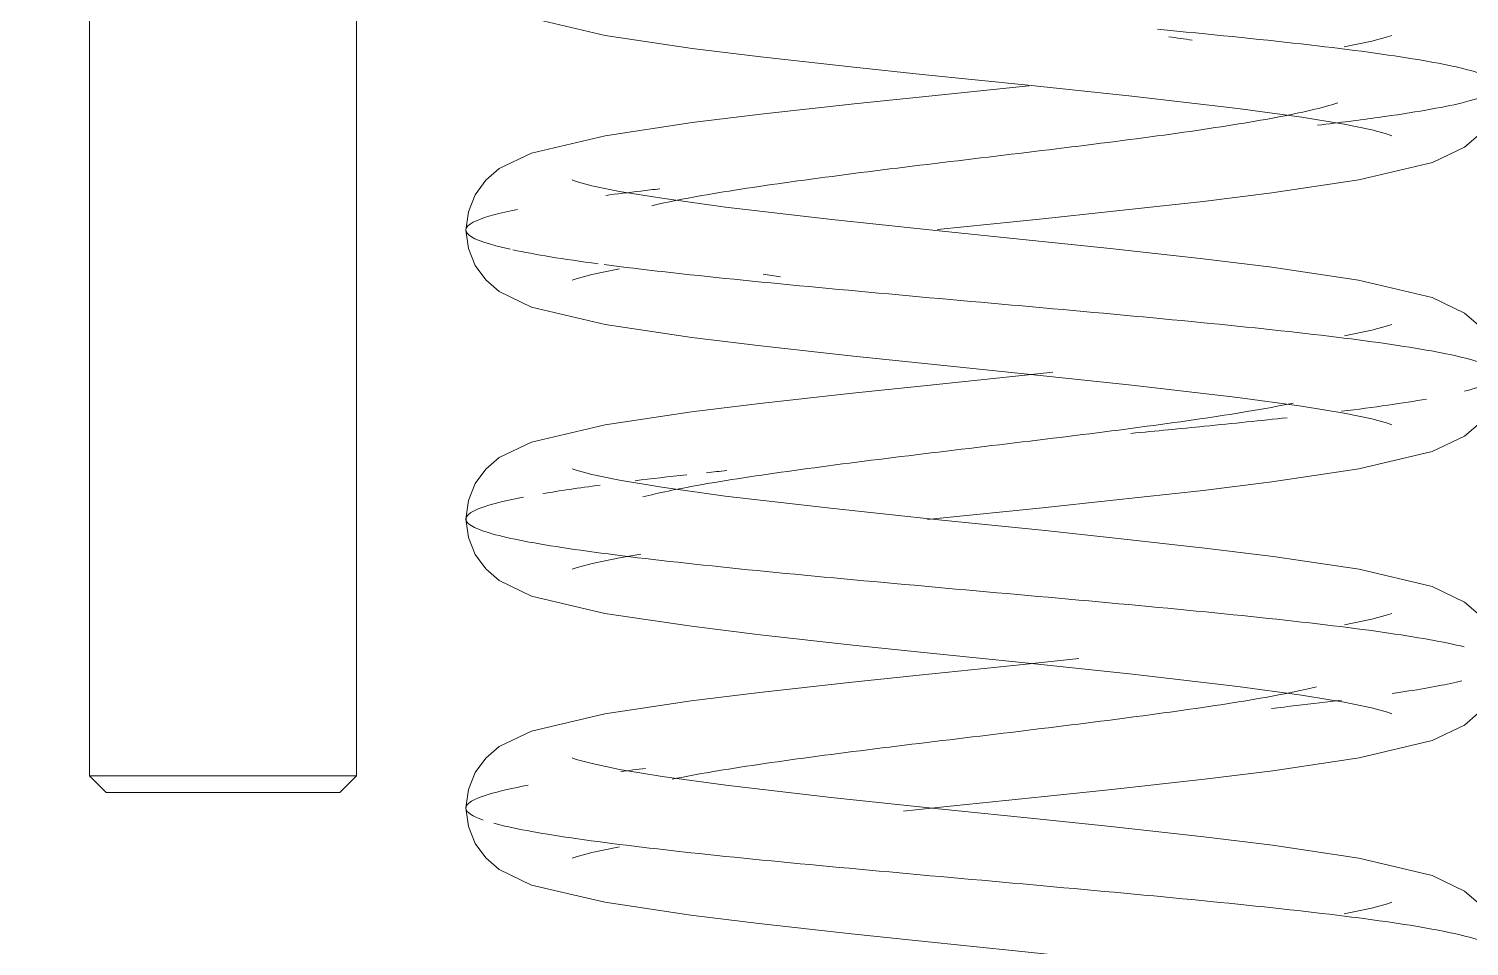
# Model space of a CAD drawing. Header units: millimetres. Extents: x -69706 to 52883, y -6882 to 68885.
# Drawn here: x 43703.8 to 43822.4, y 64862.1 to 64937.6 of the extents above; entities that cross this region are included whole.
import ezdxf

# ---------------------------------------------------------------- set-up
doc = ezdxf.new("R2010")
doc.units = ezdxf.units.MM
doc.layers.add('XFM7P20PCW$0$G-IMPT', color=252, linetype='Continuous', lineweight=9)
doc.layers.add('XFM7P20PCW$0$M-EQPM', color=252, linetype='Continuous', lineweight=9)

# ---------------------------------------------------------------- blocks, each defined once
blk = doc.blocks.new('XFM7P20PCW$0$ui_PCW Pump Shockproof Base - PCW防震基座-Renew_dwg_50_____j_uÂ_ 85Dx155H-V68-剖面 73')
at = {"layer": 'XFM7P20PCW$0$G-IMPT', "flags": 128}
for points in [[(129198.37, 25550.63), (129198.57, 25549.11), (129199.14, 25547.71), (129200.01, 25546.52), (129201.12, 25545.56), (129203.77, 25544.28), (129209.84, 25542.86), (129217, 25541.78), (129222.67, 25541.09), (129230.33, 25540.24), (129235.94, 25539.65), (129244.68, 25538.76), (129253.21, 25537.86), (129261.96, 25536.84), (129267.21, 25536.12), (129270.71, 25535.54), (129272.98, 25535.07), (129274.27, 25534.72), (129274.62, 25534.59)], [(129270.71, 25541.91), (129272.98, 25542.38), (129274.27, 25542.73), (129274.62, 25542.86)], [(129198.37, 25526.82), (129198.57, 25528.34), (129199.14, 25529.74), (129200.01, 25530.93), (129201.12, 25531.89), (129203.78, 25533.17), (129209.85, 25534.59), (129217.01, 25535.67), (129222.67, 25536.36), (129230.34, 25537.21), (129235.97, 25537.8), (129244.73, 25538.7)], [(129283.37, 25538.72), (129283.17, 25537.2), (129282.6, 25535.81), (129281.73, 25534.62), (129280.62, 25533.66), (129277.97, 25532.38), (129271.91, 25530.96), (129264.76, 25529.89), (129259.09, 25529.19), (129251.47, 25528.35), (129245.88, 25527.76), (129237.21, 25526.87)], [(129283.37, 25514.92), (129283.17, 25516.44), (129282.6, 25517.84), (129281.73, 25519.02), (129280.62, 25519.99), (129277.96, 25521.27), (129271.89, 25522.69), (129264.74, 25523.76), (129259.09, 25524.46), (129251.42, 25525.31), (129245.82, 25525.89), (129237.08, 25526.79), (129228.5, 25527.7), (129219.76, 25528.72), (129214.51, 25529.44), (129211.03, 25530.01), (129208.75, 25530.48), (129207.46, 25530.83), (129207.12, 25530.96)], [(129198.37, 25526.82), (129198.57, 25525.3), (129199.14, 25523.91), (129200.01, 25522.72), (129201.12, 25521.76), (129203.77, 25520.48), (129209.83, 25519.06), (129216.99, 25517.99), (129222.66, 25517.29), (129230.3, 25516.44), (129235.9, 25515.86), (129244.62, 25514.96), (129253.23, 25514.05), (129261.94, 25513.04), (129267.2, 25512.32), (129270.71, 25511.74), (129272.98, 25511.27), (129274.27, 25510.92), (129274.62, 25510.79)], [(129211.03, 25523.64), (129208.75, 25523.17), (129207.46, 25522.82), (129207.11, 25522.69)], [(129270.72, 25518.11), (129272.99, 25518.59), (129274.28, 25518.93), (129274.62, 25519.06)], [(129198.37, 25503.02), (129198.57, 25504.54), (129199.13, 25505.94), (129200, 25507.12), (129201.11, 25508.09), (129203.78, 25509.37), (129209.83, 25510.79), (129216.95, 25511.86), (129222.58, 25512.55), (129230.22, 25513.4), (129235.8, 25513.98), (129244.43, 25514.87), (129246.72, 25515.11)], [(129283.37, 25514.92), (129283.17, 25513.4), (129282.6, 25512.01), (129281.73, 25510.82), (129280.62, 25509.86), (129277.96, 25508.58), (129271.9, 25507.16), (129264.76, 25506.09), (129259.1, 25505.39), (129251.44, 25504.54), (129245.86, 25503.96), (129237.16, 25503.07), (129236.4, 25502.99)], [(129283.37, 25491.12), (129283.17, 25492.64), (129282.6, 25494.04), (129281.73, 25495.22), (129280.62, 25496.19), (129277.96, 25497.47), (129271.93, 25498.89), (129264.85, 25499.95), (129259.23, 25500.64), (129251.61, 25501.49), (129246.08, 25502.07), (129237.58, 25502.94), (129228.39, 25503.91), (129219.71, 25504.92), (129214.5, 25505.64), (129211.01, 25506.22), (129208.74, 25506.69), (129207.45, 25507.04), (129207.12, 25507.16)], [(129198.37, 25503.02), (129198.57, 25501.5), (129199.14, 25500.11), (129200.01, 25498.92), (129201.11, 25497.96), (129203.77, 25496.68), (129209.82, 25495.26), (129216.95, 25494.19), (129222.6, 25493.5), (129230.24, 25492.65), (129235.8, 25492.07), (129244.44, 25491.18), (129253.28, 25490.25), (129261.96, 25489.24), (129267.19, 25488.52), (129270.7, 25487.94), (129272.97, 25487.47), (129274.27, 25487.12), (129274.62, 25486.99)], [(129212.79, 25500.13), (129211.03, 25499.84), (129208.76, 25499.37), (129207.46, 25499.02), (129207.12, 25498.89)], [(129270.72, 25494.31), (129272.98, 25494.78), (129274.28, 25495.13), (129274.62, 25495.26)], [(129198.37, 25479.23), (129198.57, 25480.75), (129199.13, 25482.14), (129200, 25483.32), (129201.11, 25484.29), (129203.78, 25485.57), (129209.81, 25486.99), (129216.91, 25488.05), (129222.54, 25488.75), (129230.17, 25489.59), (129235.71, 25490.17), (129244.26, 25491.05), (129248.84, 25491.53)], [(129283.37, 25491.12), (129283.17, 25489.6), (129282.6, 25488.21), (129281.73, 25487.03), (129280.62, 25486.06), (129277.96, 25484.78), (129271.93, 25483.36), (129264.83, 25482.3), (129259.2, 25481.6), (129251.57, 25480.76), (129246.03, 25480.18), (129237.47, 25479.3), (129234.4, 25478.98)], [(129283.37, 25467.33), (129283.17, 25468.85), (129282.6, 25470.24), (129281.73, 25471.43), (129280.62, 25472.39), (129277.96, 25473.67), (129271.91, 25475.09), (129264.79, 25476.16), (129259.14, 25476.85), (129251.49, 25477.7), (129245.94, 25478.28), (129237.29, 25479.17), (129228.45, 25480.1), (129219.77, 25481.11), (129214.54, 25481.83), (129211.03, 25482.41), (129208.76, 25482.88), (129207.46, 25483.23), (129207.12, 25483.36)], [(129198.37, 25479.23), (129198.57, 25477.71), (129199.13, 25476.31), (129200, 25475.13), (129201.11, 25474.16), (129203.78, 25472.88), (129209.8, 25471.46), (129216.89, 25470.4), (129222.5, 25469.71), (129230.12, 25468.86), (129235.65, 25468.28), (129244.16, 25467.41), (129253.34, 25466.44), (129262.02, 25465.43), (129267.24, 25464.71), (129270.73, 25464.13), (129273, 25463.66), (129274.28, 25463.31), (129274.62, 25463.19)], [(129211.02, 25476.04), (129208.75, 25475.57), (129207.46, 25475.22), (129207.12, 25475.09)], [(129270.7, 25470.51), (129272.97, 25470.98), (129274.27, 25471.33), (129274.62, 25471.46)]]:
    blk.add_lwpolyline(points, dxfattribs=at)
at = {"layer": 'XFM7P20PCW$0$G-IMPT'}
for points, knots in [([(129268.52, 25535.46), (129270.32, 25535.67), (129275.19, 25536.29), (129281.09, 25537.3), (129284.03, 25538.52), (129282.59, 25539.73), (129276.93, 25540.94), (129267.61, 25542.15), (129259.59, 25542.96), (129255.33, 25543.36)], [0.78713188, 0.78713188, 0.78713188, 0.78713188, 0.79104478, 0.79850746, 0.80597015, 0.81343284, 0.82089552, 0.82835821, 0.8358209, 0.8358209, 0.8358209, 0.8358209]), ([(129209.88, 25529.68), (129210.8, 25529.8), (129212.26, 25529.98), (129213.81, 25530.16), (129214.35, 25530.22)], [0.751515458, 0.751515458, 0.751515458, 0.751515458, 0.753731343, 0.754863842, 0.754863842, 0.754863842, 0.754863842]), ([(129202.05, 25525.24), (129200.27, 25525.63), (129197.91, 25526.42), (129198.52, 25527.52), (129201.12, 25528.23), (129202.62, 25528.53)], [0.72414099, 0.72414099, 0.72414099, 0.72414099, 0.73134328, 0.73880597, 0.74445106, 0.74445106, 0.74445106, 0.74445106]), ([(129280.63, 25513.56), (129281.6, 25513.8), (129283.51, 25514.45), (129283.59, 25515.51), (129279.34, 25516.72), (129271.19, 25517.93), (129259.98, 25519.14), (129246.82, 25520.35), (129233.06, 25521.56), (129220.1, 25522.77), (129212.86, 25523.58), (129209.77, 25523.98)], [0.65216524, 0.65216524, 0.65216524, 0.65216524, 0.65671642, 0.6641791, 0.67164179, 0.67910448, 0.68656716, 0.69402985, 0.70149254, 0.70895522, 0.71641791, 0.71641791, 0.71641791, 0.71641791]), ([(129266.51, 25512.58), (129265.38, 25512.34), (129261.9, 25511.71), (129254.69, 25510.66), (129244.9, 25509.45), (129234.71, 25508.24), (129225.14, 25507.03), (129217.69, 25505.9), (129214.2, 25505.17), (129212.95, 25504.85)], [0.35923881, 0.35923881, 0.35923881, 0.35923881, 0.36363636, 0.37121212, 0.37878788, 0.38636364, 0.39393939, 0.40151515, 0.40759521, 0.40759521, 0.40759521, 0.40759521]), ([(129253.14, 25510.08), (129255.22, 25510.28), (129259.72, 25510.71), (129263.87, 25511.14), (129266.01, 25511.37)], [0.630759197, 0.630759197, 0.630759197, 0.630759197, 0.634328358, 0.638696582, 0.638696582, 0.638696582, 0.638696582]), ([(129280.6, 25492.5), (129278.99, 25492.9), (129274.41, 25493.71), (129264.14, 25494.92), (129251.51, 25496.13), (129237.8, 25497.34), (129224.41, 25498.55), (129212.68, 25499.77), (129203.81, 25500.98), (129198.69, 25502.19), (129197.85, 25503.4), (129200.41, 25504.28), (129202.72, 25504.76), (129203.1, 25504.83)], [0.52238806, 0.52238806, 0.52238806, 0.52238806, 0.52985075, 0.53731343, 0.54477612, 0.55223881, 0.55970149, 0.56716418, 0.57462687, 0.58208955, 0.58955224, 0.59701493, 0.59836665, 0.59836665, 0.59836665, 0.59836665]), ([(129268.42, 25489.21), (129267.96, 25489.09), (129265.71, 25488.58), (129260.39, 25487.66), (129251.41, 25486.45), (129241.37, 25485.23), (129231.28, 25484.02), (129222.15, 25482.81), (129217.34, 25482.01), (129215.37, 25481.6)], [0.50544231, 0.50544231, 0.50544231, 0.50544231, 0.50757576, 0.51515152, 0.52272727, 0.53030303, 0.53787879, 0.54545455, 0.5530303, 0.5530303, 0.5530303, 0.5530303]), ([(129274.67, 25488.66), (129275.14, 25488.73), (129277.42, 25489.07), (129279.25, 25489.42), (129280.39, 25489.7)], [0.498709592, 0.498709592, 0.498709592, 0.498709592, 0.5, 0.505130098, 0.505130098, 0.505130098, 0.505130098]), ([(129264.73, 25487.43), (129265.42, 25487.51), (129267.43, 25487.73), (129269.31, 25487.95), (129270.49, 25488.1)], [0.491164175, 0.491164175, 0.491164175, 0.491164175, 0.492537313, 0.49524985, 0.49524985, 0.49524985, 0.49524985]), ([(129199.79, 25478.24), (129198.89, 25478.55), (129197.79, 25479.27), (129199.39, 25480.23), (129202.23, 25480.87), (129203.5, 25481.11)], [0.43452374, 0.43452374, 0.43452374, 0.43452374, 0.44029851, 0.44776119, 0.45217286, 0.45217286, 0.45217286, 0.45217286]), ([(129279.03, 25465.6), (129279.46, 25465.69), (129281.71, 25466.18), (129284, 25467.07), (129282.73, 25468.28), (129277.21, 25469.49), (129268.02, 25470.7), (129256.07, 25471.91), (129242.58, 25473.12), (129228.92, 25474.34), (129216.47, 25475.55), (129206.49, 25476.76), (129202.16, 25477.57), (129200.68, 25477.97)], [0.35660188, 0.35660188, 0.35660188, 0.35660188, 0.35820896, 0.36567164, 0.37313433, 0.38059701, 0.3880597, 0.39552239, 0.40298507, 0.41044776, 0.41791045, 0.42537313, 0.43283582, 0.43283582, 0.43283582, 0.43283582])]:
    blk.add_open_spline(points, degree=3, knots=knots, dxfattribs=at)
for points in [[(129256.27, 25542.74), (129256.92, 25542.65), (129257.56, 25542.56), (129258.19, 25542.47)], [(129270.18, 25537.3), (129268.95, 25536.9), (129265.48, 25536.09), (129257.79, 25534.88), (129248.38, 25533.67), (129238.21, 25532.46), (129228.31, 25531.25), (129219.69, 25530.04), (129215.36, 25529.23), (129213.67, 25528.83)], [(129209.25, 25524.05), (129206.39, 25524.43), (129204.02, 25524.81), (129202.24, 25525.2)], [(129222.86, 25523.18), (129223.32, 25523.11), (129223.8, 25523.04), (129224.28, 25522.98)], [(129270.49, 25511.9), (129273.21, 25512.23), (129275.57, 25512.57), (129277.5, 25512.91)], [(129212.31, 25506.18), (129213.65, 25506.35), (129215.07, 25506.51), (129216.56, 25506.67)], [(129218.19, 25506.84), (129218.74, 25506.9), (129219.29, 25506.96), (129219.85, 25507.02)], [(129204.7, 25505.12), (129206.08, 25505.35), (129207.66, 25505.59), (129209.43, 25505.82)], [(129211.12, 25482.24), (129211.78, 25482.32), (129212.47, 25482.4), (129213.17, 25482.49)]]:
    blk.add_open_spline(points, degree=3, dxfattribs=at)
blk = doc.blocks.new('XFM7P20PCW$0$ui_PCW Pump Shockproof Base - PCW防震基座-Renew_dwg_RB160001 Á³_ê _G²__Æà_ M22-110L _Õ_JIS B 1180 Continuous thread hexagon head bolt B M20 x 110 --C-1175033-剖面 73')
at = {"layer": 'XFM7P20PCW$0$G-IMPT'}
for p, q in [((129170.37, 25604.5), (129163.33, 25604.5)), ((129163.33, 25604.5), (129170.37, 25604.5)), ((129186.37, 25604.5), (129170.37, 25604.5)), ((129170.37, 25604.5), (129172.84, 25604.5)), ((129183.77, 25604.5), (129186.37, 25604.5)), ((129186.37, 25604.5), (129190.62, 25604.5)), ((129190.62, 25604.5), (129186.37, 25604.5)), ((129193.4, 25604.5), (129191.44, 25604.5)), ((129191.46, 25604.5), (129193.4, 25604.5)), ((129162.37, 25591.3), (129162.37, 25603.07)), ((129162.37, 25591.3), (129162.37, 25603.07)), ((129178.37, 25591.3), (129178.37, 25603.07)), ((129194.37, 25591.3), (129194.37, 25603.07)), ((129194.37, 25603.07), (129194.37, 25591.3)), ((129162.37, 25590.5), (129162.37, 25591.3)), ((129170.37, 25591.3), (129162.37, 25591.3)), ((129170.37, 25591.3), (129162.37, 25591.3)), ((129162.37, 25591.3), (129170.37, 25591.3)), ((129170.37, 25591.3), (129162.37, 25591.3)), ((129172.77, 25591.3), (129170.37, 25591.3)), ((129172.91, 25591.3), (129170.37, 25591.3)), ((129170.37, 25591.3), (129178.37, 25591.3)), ((129186.37, 25591.3), (129170.37, 25591.3)), ((129178.37, 25591.3), (129186.37, 25591.3)), ((129186.37, 25591.3), (129184.1, 25591.3)), ((129186.37, 25591.3), (129184.23, 25591.3)), ((129191.51, 25591.3), (129186.37, 25591.3)), ((129194.37, 25591.3), (129186.37, 25591.3)), ((129186.37, 25591.3), (129194.37, 25591.3)), ((129191.51, 25591.3), (129186.37, 25591.3)), ((129194.37, 25591.3), (129192.22, 25591.3)), ((129194.37, 25591.3), (129192.22, 25591.3)), ((129194.37, 25591.3), (129194.37, 25590.5)), ((129162.37, 25590.5), (129172.45, 25590.5)), ((129162.37, 25590.5), (129194.37, 25590.5)), ((129166.57, 25590.5), (129190.17, 25590.5)), ((129166.57, 25590.5), (129172.57, 25590.5)), ((129176.07, 25589.7), (129173.49, 25589.7)), ((129182.37, 25589.7), (129180.63, 25589.7)), ((129184.45, 25590.5), (129190.17, 25590.5)), ((129184.59, 25590.5), (129194.37, 25590.5)), ((129167.37, 25481.87), (129167.37, 25574)), ((129189.37, 25574), (129189.37, 25481.87)), ((129168.74, 25480.5), (129167.37, 25481.87)), ((129189.37, 25481.87), (129167.37, 25481.87)), ((129188.7, 25481.87), (129168.03, 25481.87)), ((129189.37, 25481.87), (129187.99, 25480.5)), ((129168.74, 25480.5), (129187.99, 25480.5)), ((129187.99, 25480.5), (129168.74, 25480.5))]:
    blk.add_line(p, q, dxfattribs=at)
at = {"layer": 'XFM7P20PCW$0$G-IMPT', "flags": 128}
for points in [[(129166.57, 25590.5), (129166.6, 25590.5), (129166.63, 25590.5), (129166.66, 25590.49), (129166.69, 25590.49), (129166.73, 25590.48), (129166.76, 25590.48), (129166.79, 25590.47), (129166.82, 25590.46), (129166.85, 25590.45), (129166.88, 25590.44), (129166.91, 25590.42), (129166.94, 25590.41), (129166.97, 25590.39), (129166.99, 25590.38), (129167.02, 25590.36), (129167.05, 25590.34), (129167.07, 25590.32), (129167.1, 25590.3), (129167.12, 25590.28), (129167.14, 25590.26), (129167.16, 25590.23), (129167.18, 25590.21), (129167.2, 25590.18), (129167.22, 25590.16), (129167.24, 25590.13), (129167.26, 25590.1), (129167.27, 25590.08), (129167.29, 25590.05)], [(129189.44, 25590.04), (129189.46, 25590.07), (129189.47, 25590.1), (129189.49, 25590.12), (129189.51, 25590.15), (129189.53, 25590.18), (129189.55, 25590.2), (129189.57, 25590.23), (129189.59, 25590.25), (129189.61, 25590.27), (129189.63, 25590.3), (129189.66, 25590.32), (129189.68, 25590.34), (129189.71, 25590.36), (129189.74, 25590.37), (129189.76, 25590.39), (129189.79, 25590.41), (129189.82, 25590.42), (129189.85, 25590.43), (129189.88, 25590.45), (129189.91, 25590.46), (129189.94, 25590.47), (129189.97, 25590.47), (129190, 25590.48), (129190.03, 25590.49), (129190.06, 25590.49), (129190.09, 25590.5), (129190.13, 25590.5), (129190.16, 25590.5), (129190.17, 25590.5)]]:
    blk.add_lwpolyline(points, dxfattribs=at)
at = {"layer": 'XFM7P20PCW$0$G-IMPT'}
for points in [[(129162.37, 25604.5), (129162.37, 25604.49), (129162.37, 25604.23), (129162.37, 25603.53), (129162.37, 25603.07)], [(129162.37, 25603.07), (129163.67, 25603.53), (129166.31, 25604.22), (129169.01, 25604.48), (129170.37, 25604.5)], [(129162.37, 25603.07), (129162.37, 25603.53), (129162.37, 25604.22), (129162.37, 25604.48), (129162.37, 25604.5)], [(129170.37, 25604.5), (129169.03, 25604.49), (129166.35, 25604.23), (129163.69, 25603.53), (129162.37, 25603.07)], [(129170.37, 25604.5), (129171.22, 25604.49), (129172.07, 25604.44), (129172.91, 25604.34)], [(129178.37, 25603.07), (129177.06, 25603.53), (129174.42, 25604.22), (129171.73, 25604.48), (129170.37, 25604.5)], [(129186.37, 25604.5), (129185.03, 25604.49), (129182.35, 25604.23), (129179.69, 25603.53), (129178.37, 25603.07)], [(129183.68, 25604.32), (129184.57, 25604.43), (129185.47, 25604.49), (129186.37, 25604.5)], [(129186.37, 25604.5), (129187.71, 25604.49), (129189.04, 25604.36), (129190.38, 25604.12)], [(129194.37, 25603.07), (129193.06, 25603.53), (129190.42, 25604.22), (129187.73, 25604.48), (129186.37, 25604.5)], [(129191.3, 25603.94), (129192.32, 25603.72), (129193.35, 25603.43), (129194.37, 25603.07)], [(129194.37, 25603.07), (129194.37, 25603.53), (129194.37, 25604.22), (129194.37, 25604.48), (129194.37, 25604.5)], [(129194.37, 25604.5), (129194.37, 25604.49), (129194.37, 25604.23), (129194.37, 25603.53), (129194.37, 25603.07)]]:
    blk.add_open_spline(points, degree=3, dxfattribs=at)
blk = doc.blocks.new('XFM7P20PCW$0$ui_PCW Pump Shockproof Base - _D_PCW Pump Shockproof Base_3000Lx1500Wx300H-1175038-剖面 73')
for name in ['XFM7P20PCW$0$ui_PCW Pump Shockproof Base - PCW防震基座-Renew_dwg_RB160001 Á³_ê _G²__Æà_ M22-110L _Õ_JIS B 1180 Continuous thread hexagon head bolt B M20 x 110 --C-1175033-剖面 73', 'XFM7P20PCW$0$ui_PCW Pump Shockproof Base - PCW防震基座-Renew_dwg_50_____j_uÂ_ 85Dx155H-V68-剖面 73']:
    blk.add_blockref(name, (243, 0))

msp = doc.modelspace()

# ---------------------------------------------------------------- block references
at = {"layer": 'XFM7P20PCW$0$M-EQPM'}
msp.add_blockref('XFM7P20PCW$0$ui_PCW Pump Shockproof Base - _D_PCW Pump Shockproof Base_3000Lx1500Wx300H-1175038-剖面 73', (-85701.601, 39394.236), dxfattribs=at)

doc.saveas('drawing.dxf')
